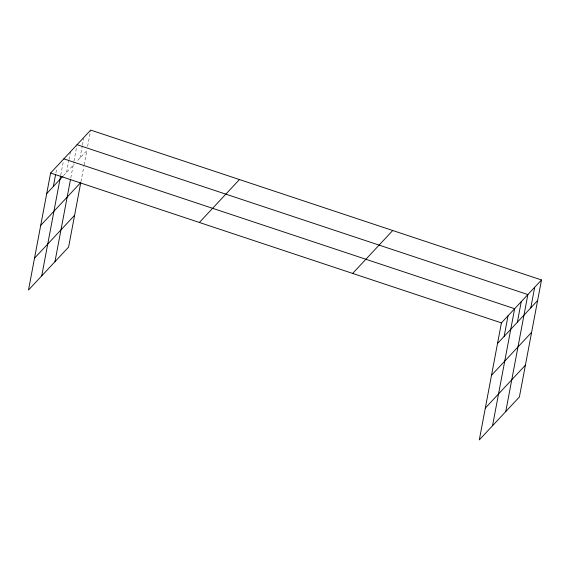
<?xml version="1.0" encoding="UTF-8"?>
<svg xmlns="http://www.w3.org/2000/svg" width="570" height="570" viewBox="0 0 570 570"><rect width="100%" height="100%" fill="white"/><g stroke="black" fill="none" stroke-linecap="round" stroke-linejoin="round"><path stroke-width="0.43" stroke-dasharray="2.85 2.14" d="M55.931 172.788L56.736 168.499M60.762 175.14L63.356 161.424M66.562 172.347L68.835 160.341M68.991 159.486L70.452 151.77M70.801 177.826L73.829 161.837M73.986 160.982L76.907 145.542M79.992 157.968L82.258 145.963M82.422 145.108L83.719 138.246M80.954 181.666L83.797 166.59M84.118 164.915L86.804 150.672L76.587 161.616M87.616 146.39L90.53 130.95M63.555 175.567L74.314 164.053"/><path stroke-width="0.85" d="M541.5 279.97L501.415 322.884L479.306 439.905L519.391 396.991L541.5 279.97L90.694 130.095L50.609 173.009L28.5 290.03L68.585 247.116L80.79 182.5L40.712 225.414M53.338 186.511L55.604 174.505M41.731 275.866L60.598 176.002M54.955 261.708L70.488 179.507M504.144 336.386L508.027 315.801M492.53 425.74L514.646 308.719L63.84 158.852M517.368 322.221L521.258 301.644M505.761 411.583L527.87 294.562L77.064 144.687M530.798 307.843L534.689 287.266M46.726 193.593L62.956 176.208M34.514 258.203L74.599 215.289M199.379 222.471L239.457 179.55M352.652 273.429L392.737 230.508M497.524 343.468L537.61 300.547M491.511 375.288L531.596 332.374M485.319 408.077L525.405 365.163M50.609 173.009L501.415 322.884"/></g></svg>
